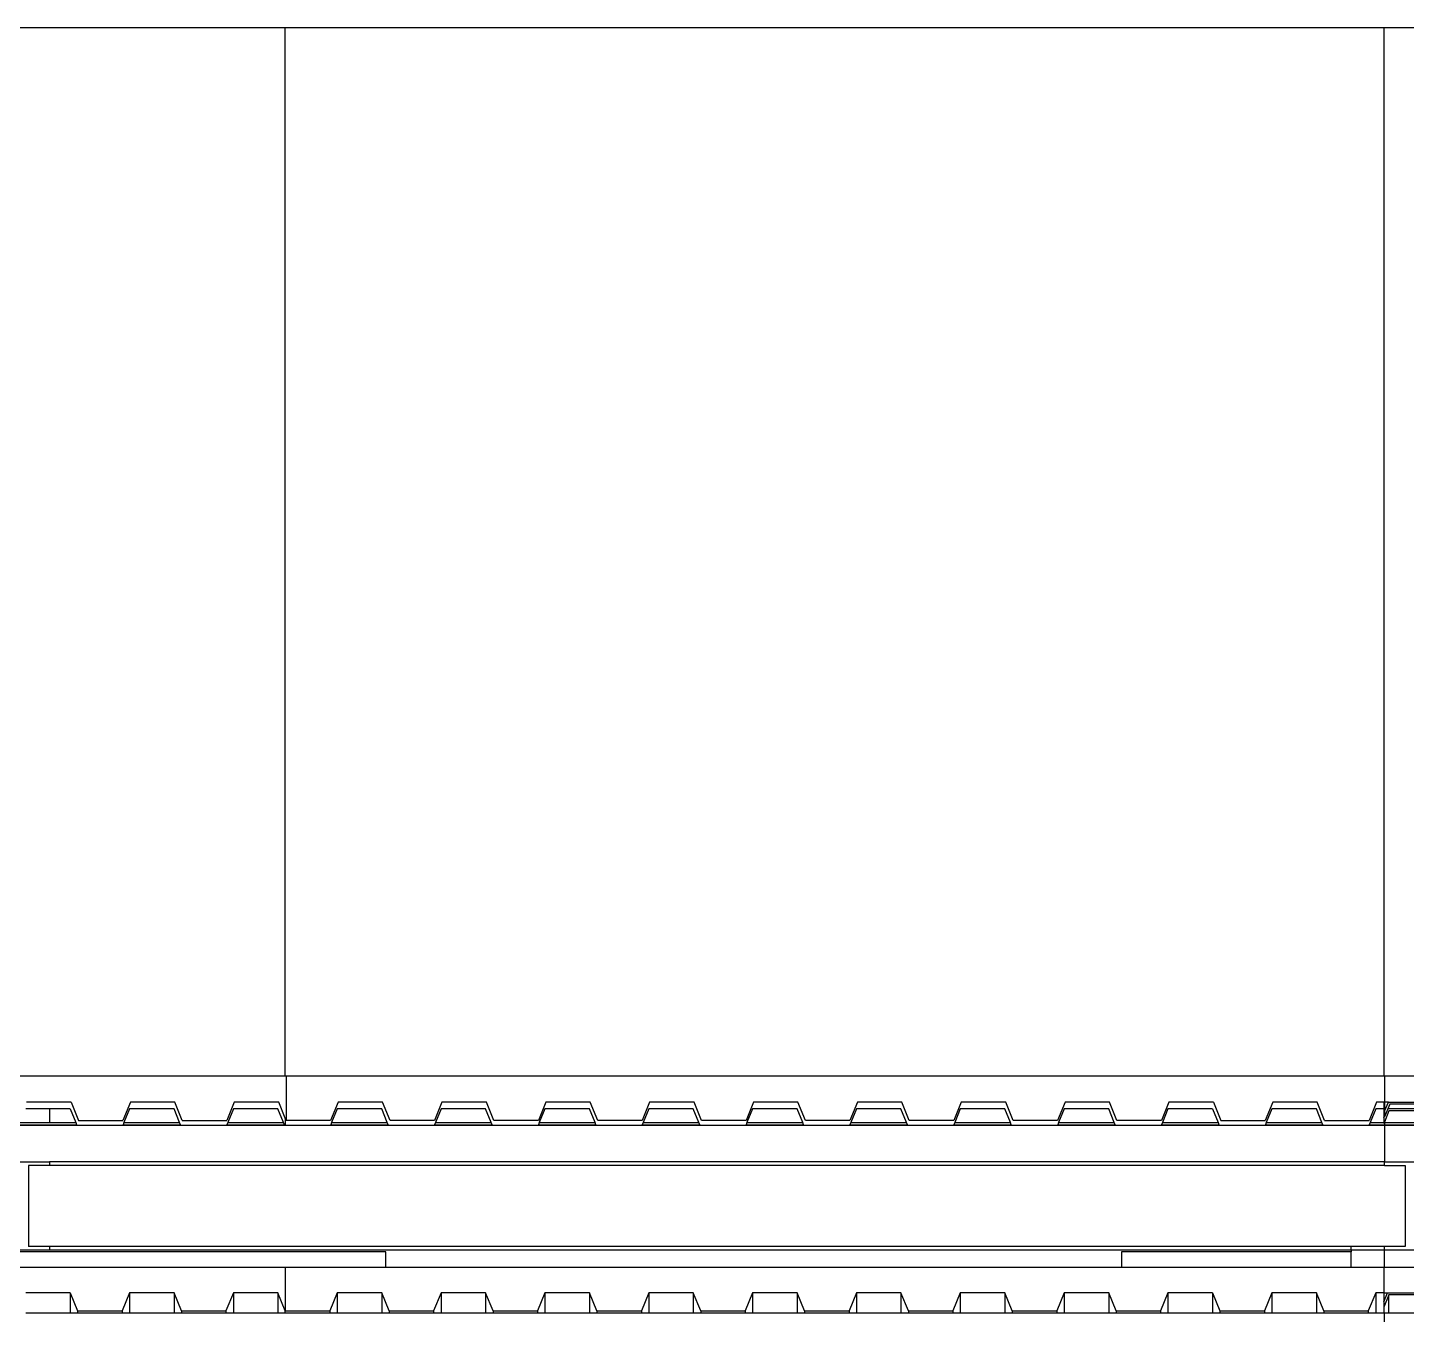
# Model space of a CAD drawing. Extents: x -92 to 92, y -11 to 21.
# Drawn here: x -50.958 to -47.209, y 17.576 to 21.082 of the extents above; entities that cross this region are included whole.
import ezdxf

# ---------------------------------------------------------------- set-up
doc = ezdxf.new("R2010")
doc.units = 0
doc.layers.get('0').update_dxf_attribs({"linetype": 'CONTINUOUS'})

msp = doc.modelspace()

# ---------------------------------------------------------------- linework, layer by layer
for p, q in [((-53.3641, 21.0819), (-50.2576, 21.0819)), ((-50.2576, 18.231), (-50.2576, 21.0819)), ((-50.2576, 21.0819), (-47.2702, 21.0819)), ((-47.2702, 21.0819), (-47.2702, 18.231)), ((-47.2702, 21.0819), (-47.151, 21.0819)), ((-50.2576, 18.231), (-53.3618, 18.231)), ((-50.2552, 18.231), (-50.2576, 18.231)), ((-50.2552, 18.231), (-50.2552, 18.111)), ((-47.2702, 18.231), (-50.2552, 18.231)), ((-47.2679, 18.231), (-47.2702, 18.231)), ((-47.151, 18.231), (-47.2679, 18.231)), ((-47.2679, 18.231), (-47.2679, 18.161)), ((-50.8402, 18.161), (-50.9613, 18.161)), ((-50.8402, 18.161), (-50.82, 18.111)), ((-50.6788, 18.161), (-50.699, 18.111)), ((-50.5578, 18.161), (-50.6788, 18.161)), ((-50.5376, 18.111), (-50.5578, 18.161)), ((-50.3964, 18.161), (-50.4166, 18.111)), ((-50.2754, 18.161), (-50.3964, 18.161)), ((-50.2576, 18.1168), (-50.2754, 18.161)), ((-50.114, 18.161), (-50.1342, 18.111)), ((-49.993, 18.161), (-50.114, 18.161)), ((-49.9728, 18.111), (-49.993, 18.161)), ((-49.8316, 18.161), (-49.8518, 18.111)), ((-49.7106, 18.161), (-49.8316, 18.161)), ((-49.6904, 18.111), (-49.7106, 18.161)), ((-49.5492, 18.161), (-49.5694, 18.111)), ((-49.4282, 18.161), (-49.5492, 18.161)), ((-49.408, 18.111), (-49.4282, 18.161)), ((-49.2668, 18.161), (-49.2869, 18.111)), ((-49.1457, 18.161), (-49.2668, 18.161)), ((-49.1256, 18.111), (-49.1457, 18.161)), ((-48.9844, 18.161), (-49.0045, 18.111)), ((-48.8633, 18.161), (-48.9844, 18.161)), ((-48.8432, 18.111), (-48.8633, 18.161)), ((-48.7019, 18.161), (-48.7221, 18.111)), ((-48.5809, 18.161), (-48.7019, 18.161)), ((-48.5607, 18.111), (-48.5809, 18.161)), ((-48.4195, 18.161), (-48.4397, 18.111)), ((-48.2985, 18.161), (-48.4195, 18.161)), ((-48.2783, 18.111), (-48.2985, 18.161)), ((-48.1371, 18.161), (-48.1573, 18.111)), ((-48.0161, 18.161), (-48.1371, 18.161)), ((-47.9959, 18.111), (-48.0161, 18.161)), ((-47.8547, 18.161), (-47.8749, 18.111)), ((-47.7337, 18.161), (-47.8547, 18.161)), ((-47.7337, 18.161), (-47.7135, 18.111)), ((-47.5723, 18.161), (-47.5925, 18.111)), ((-47.4513, 18.161), (-47.5723, 18.161)), ((-47.4311, 18.111), (-47.4513, 18.161)), ((-47.2899, 18.161), (-47.31, 18.111)), ((-47.2702, 18.161), (-47.2899, 18.161)), ((-47.2702, 18.161), (-47.2702, 18.1425)), ((-47.2679, 18.161), (-47.2702, 18.161)), ((-47.2679, 18.136), (-47.2578, 18.161)), ((-47.2679, 18.161), (-47.2679, 18.1425)), ((-47.2578, 18.161), (-47.2679, 18.161)), ((-47.2539, 18.1552), (-47.259, 18.1425)), ((-47.2578, 18.161), (-47.1688, 18.161)), ((-47.1665, 18.1552), (-47.2539, 18.1552)), ((-50.8987, 18.1425), (-50.9636, 18.1425)), ((-50.8987, 18.1425), (-50.8987, 18.1052)), ((-50.8426, 18.1425), (-50.8987, 18.1425)), ((-50.8426, 18.1425), (-50.8273, 18.1052)), ((-50.6812, 18.1425), (-50.6964, 18.1052)), ((-50.5602, 18.1425), (-50.6812, 18.1425)), ((-50.5449, 18.1052), (-50.5602, 18.1425)), ((-50.3988, 18.1425), (-50.414, 18.1052)), ((-50.2777, 18.1425), (-50.3988, 18.1425)), ((-50.2625, 18.1052), (-50.2777, 18.1425)), ((-50.2576, 18.1168), (-50.2576, 18.0984)), ((-50.2552, 18.111), (-50.2576, 18.1168)), ((-50.1164, 18.1425), (-50.1316, 18.1052)), ((-49.9953, 18.1425), (-50.1164, 18.1425)), ((-49.9801, 18.1052), (-49.9953, 18.1425)), ((-49.8339, 18.1425), (-49.8492, 18.1052)), ((-49.7129, 18.1425), (-49.8339, 18.1425)), ((-49.6977, 18.1052), (-49.7129, 18.1425)), ((-49.5515, 18.1425), (-49.5668, 18.1052)), ((-49.4305, 18.1425), (-49.5515, 18.1425)), ((-49.4153, 18.1052), (-49.4305, 18.1425)), ((-49.2691, 18.1425), (-49.2844, 18.1052)), ((-49.1481, 18.1425), (-49.2691, 18.1425)), ((-49.1328, 18.1052), (-49.1481, 18.1425)), ((-48.9867, 18.1425), (-49.002, 18.1052)), ((-48.8657, 18.1425), (-48.9867, 18.1425)), ((-48.8504, 18.1052), (-48.8657, 18.1425)), ((-48.7043, 18.1425), (-48.7195, 18.1052)), ((-48.5833, 18.1425), (-48.7043, 18.1425)), ((-48.568, 18.1052), (-48.5833, 18.1425)), ((-48.4219, 18.1425), (-48.4371, 18.1052)), ((-48.3008, 18.1425), (-48.4219, 18.1425)), ((-48.2856, 18.1052), (-48.3008, 18.1425)), ((-48.1395, 18.1425), (-48.1547, 18.1052)), ((-48.0184, 18.1425), (-48.1395, 18.1425)), ((-48.0032, 18.1052), (-48.0184, 18.1425)), ((-47.8571, 18.1425), (-47.8723, 18.1052)), ((-47.736, 18.1425), (-47.8571, 18.1425)), ((-47.736, 18.1425), (-47.7208, 18.1052)), ((-47.5746, 18.1425), (-47.5899, 18.1052)), ((-47.4536, 18.1425), (-47.5746, 18.1425)), ((-47.4384, 18.1052), (-47.4536, 18.1425)), ((-47.2922, 18.1425), (-47.3075, 18.1052)), ((-47.2702, 18.1425), (-47.2922, 18.1425)), ((-47.2702, 18.1425), (-47.2702, 18.1179)), ((-47.2679, 18.1425), (-47.2702, 18.1425)), ((-47.2702, 18.1179), (-47.2679, 18.1236)), ((-47.2702, 18.1179), (-47.2702, 18.1052)), ((-47.2562, 18.1369), (-47.2687, 18.1065)), ((-47.259, 18.1425), (-47.2679, 18.1206)), ((-47.2679, 18.1425), (-47.2679, 18.136)), ((-47.2679, 18.136), (-47.2679, 18.1236)), ((-47.2679, 18.1236), (-47.2679, 18.1206)), ((-47.1712, 18.1425), (-47.259, 18.1425)), ((-47.1689, 18.1369), (-47.2562, 18.1369)), ((-50.9817, 18.0984), (-50.8245, 18.0984)), ((-50.9812, 18.0995), (-50.825, 18.0995)), ((-50.9789, 18.1052), (-50.8987, 18.1052)), ((-50.8987, 18.1052), (-50.8273, 18.1052)), ((-50.8273, 18.1052), (-50.825, 18.0995)), ((-50.825, 18.0995), (-50.8245, 18.0984)), ((-50.8245, 18.0984), (-50.6992, 18.0984)), ((-50.82, 18.111), (-50.699, 18.111)), ((-50.6988, 18.0995), (-50.6992, 18.0984)), ((-50.6992, 18.0984), (-50.5421, 18.0984)), ((-50.6964, 18.1052), (-50.6988, 18.0995)), ((-50.6988, 18.0995), (-50.5426, 18.0995)), ((-50.6964, 18.1052), (-50.5449, 18.1052)), ((-50.5426, 18.0995), (-50.5449, 18.1052)), ((-50.5421, 18.0984), (-50.5426, 18.0995)), ((-50.5421, 18.0984), (-50.4168, 18.0984)), ((-50.5376, 18.111), (-50.4166, 18.111)), ((-50.4164, 18.0995), (-50.4168, 18.0984)), ((-50.4168, 18.0984), (-50.2597, 18.0984)), ((-50.414, 18.1052), (-50.4164, 18.0995)), ((-50.4164, 18.0995), (-50.2601, 18.0995)), ((-50.414, 18.1052), (-50.2625, 18.1052)), ((-50.2601, 18.0995), (-50.2625, 18.1052)), ((-50.2597, 18.0984), (-50.2601, 18.0995)), ((-50.2597, 18.0984), (-50.2576, 18.0984)), ((-50.2576, 18.0984), (-50.1344, 18.0984)), ((-50.1342, 18.111), (-50.2552, 18.111)), ((-50.134, 18.0995), (-50.1344, 18.0984)), ((-50.1344, 18.0984), (-49.9773, 18.0984)), ((-50.1316, 18.1052), (-50.134, 18.0995)), ((-50.134, 18.0995), (-49.9777, 18.0995)), ((-50.1316, 18.1052), (-49.9801, 18.1052)), ((-49.9777, 18.0995), (-49.9801, 18.1052)), ((-49.9773, 18.0984), (-49.9777, 18.0995)), ((-49.9773, 18.0984), (-49.852, 18.0984)), ((-49.8518, 18.111), (-49.9728, 18.111)), ((-49.8516, 18.0995), (-49.852, 18.0984)), ((-49.852, 18.0984), (-49.6949, 18.0984)), ((-49.8492, 18.1052), (-49.8516, 18.0995)), ((-49.8516, 18.0995), (-49.6953, 18.0995)), ((-49.8492, 18.1052), (-49.6977, 18.1052)), ((-49.6953, 18.0995), (-49.6977, 18.1052)), ((-49.6949, 18.0984), (-49.6953, 18.0995)), ((-49.6949, 18.0984), (-49.5696, 18.0984)), ((-49.5694, 18.111), (-49.6904, 18.111)), ((-49.5691, 18.0995), (-49.5696, 18.0984)), ((-49.5696, 18.0984), (-49.4124, 18.0984)), ((-49.5668, 18.1052), (-49.5691, 18.0995)), ((-49.5691, 18.0995), (-49.4129, 18.0995)), ((-49.5668, 18.1052), (-49.4153, 18.1052)), ((-49.4129, 18.0995), (-49.4153, 18.1052)), ((-49.4124, 18.0984), (-49.4129, 18.0995)), ((-49.4124, 18.0984), (-49.2872, 18.0984)), ((-49.2869, 18.111), (-49.408, 18.111)), ((-49.2867, 18.0995), (-49.2872, 18.0984)), ((-49.2872, 18.0984), (-49.13, 18.0984)), ((-49.2844, 18.1052), (-49.2867, 18.0995)), ((-49.2867, 18.0995), (-49.1305, 18.0995)), ((-49.2844, 18.1052), (-49.1328, 18.1052)), ((-49.1305, 18.0995), (-49.1328, 18.1052)), ((-49.13, 18.0984), (-49.1305, 18.0995)), ((-49.13, 18.0984), (-49.0048, 18.0984)), ((-49.0045, 18.111), (-49.1256, 18.111)), ((-49.0043, 18.0995), (-49.0048, 18.0984)), ((-49.0048, 18.0984), (-48.8476, 18.0984)), ((-49.002, 18.1052), (-49.0043, 18.0995)), ((-49.0043, 18.0995), (-48.8481, 18.0995)), ((-49.002, 18.1052), (-48.8504, 18.1052)), ((-48.8481, 18.0995), (-48.8504, 18.1052)), ((-48.8476, 18.0984), (-48.8481, 18.0995)), ((-48.8476, 18.0984), (-48.7224, 18.0984)), ((-48.7221, 18.111), (-48.8432, 18.111)), ((-48.7219, 18.0995), (-48.7224, 18.0984)), ((-48.7224, 18.0984), (-48.5652, 18.0984)), ((-48.7195, 18.1052), (-48.7219, 18.0995)), ((-48.7219, 18.0995), (-48.5657, 18.0995)), ((-48.7195, 18.1052), (-48.568, 18.1052)), ((-48.5657, 18.0995), (-48.568, 18.1052)), ((-48.5652, 18.0984), (-48.5657, 18.0995)), ((-48.5652, 18.0984), (-48.4399, 18.0984)), ((-48.4397, 18.111), (-48.5607, 18.111)), ((-48.4395, 18.0995), (-48.4399, 18.0984)), ((-48.4399, 18.0984), (-48.2828, 18.0984)), ((-48.4371, 18.1052), (-48.4395, 18.0995)), ((-48.4395, 18.0995), (-48.2832, 18.0995)), ((-48.4371, 18.1052), (-48.2856, 18.1052)), ((-48.2832, 18.0995), (-48.2856, 18.1052)), ((-48.2828, 18.0984), (-48.2832, 18.0995)), ((-48.2828, 18.0984), (-48.1575, 18.0984)), ((-48.1573, 18.111), (-48.2783, 18.111)), ((-48.1571, 18.0995), (-48.1575, 18.0984)), ((-48.1575, 18.0984), (-48.0004, 18.0984)), ((-48.1547, 18.1052), (-48.1571, 18.0995)), ((-48.1571, 18.0995), (-48.0008, 18.0995)), ((-48.1547, 18.1052), (-48.0032, 18.1052)), ((-48.0008, 18.0995), (-48.0032, 18.1052)), ((-48.0004, 18.0984), (-48.0008, 18.0995)), ((-48.0004, 18.0984), (-47.8751, 18.0984)), ((-47.8749, 18.111), (-47.9959, 18.111)), ((-47.8747, 18.0995), (-47.8751, 18.0984)), ((-47.8751, 18.0984), (-47.718, 18.0984)), ((-47.8723, 18.1052), (-47.8747, 18.0995)), ((-47.8747, 18.0995), (-47.7184, 18.0995)), ((-47.8723, 18.1052), (-47.7208, 18.1052)), ((-47.7208, 18.1052), (-47.7184, 18.0995)), ((-47.7184, 18.0995), (-47.718, 18.0984)), ((-47.718, 18.0984), (-47.5927, 18.0984)), ((-47.7135, 18.111), (-47.5925, 18.111)), ((-47.5922, 18.0995), (-47.5927, 18.0984)), ((-47.5927, 18.0984), (-47.4355, 18.0984)), ((-47.5899, 18.1052), (-47.5922, 18.0995)), ((-47.5922, 18.0995), (-47.436, 18.0995)), ((-47.5899, 18.1052), (-47.4384, 18.1052)), ((-47.436, 18.0995), (-47.4384, 18.1052)), ((-47.4355, 18.0984), (-47.436, 18.0995)), ((-47.4355, 18.0984), (-47.3103, 18.0984)), ((-47.4311, 18.111), (-47.31, 18.111)), ((-47.3098, 18.0995), (-47.3103, 18.0984)), ((-47.3103, 18.0984), (-47.2687, 18.0984)), ((-47.3075, 18.1052), (-47.3098, 18.0995)), ((-47.3098, 18.0995), (-47.2687, 18.0995)), ((-47.3075, 18.1052), (-47.2702, 18.1052)), ((-47.2692, 18.1052), (-47.2702, 18.1027)), ((-47.2702, 18.1052), (-47.2702, 18.1027)), ((-47.2687, 18.1065), (-47.2692, 18.1052)), ((-47.2692, 18.1052), (-47.2687, 18.1052)), ((-47.2687, 18.1065), (-47.2687, 18.1052)), ((-47.2687, 18.1052), (-47.1559, 18.1052)), ((-47.2687, 18.1052), (-47.2687, 18.0995)), ((-47.2687, 18.0984), (-47.2687, 18.0995)), ((-47.2687, 18.0995), (-47.1536, 18.0995)), ((-47.2687, 18.0984), (-47.2687, 17.9984)), ((-47.2687, 18.0984), (-47.1531, 18.0984)), ((-51.0187, 17.9984), (-50.8987, 17.9984)), ((-50.8987, 17.9886), (-50.9556, 17.9886)), ((-50.9556, 17.9886), (-50.9556, 17.7682)), ((-50.8987, 17.9984), (-50.8987, 17.9886)), ((-47.2687, 17.9984), (-50.8987, 17.9984)), ((-47.2687, 17.9886), (-50.8987, 17.9886)), ((-47.2687, 17.9886), (-47.2687, 17.9984)), ((-47.2687, 17.9984), (-47.1487, 17.9984)), ((-47.2687, 17.9886), (-47.2118, 17.9886)), ((-47.2118, 17.9886), (-47.2118, 17.7682)), ((-49.9837, 17.7541), (-51.1337, 17.7541)), ((-50.8987, 17.7584), (-51.0187, 17.7584)), ((-50.8987, 17.7682), (-50.9556, 17.7682)), ((-50.8987, 17.7682), (-50.8987, 17.7584)), ((-47.3587, 17.7682), (-50.8987, 17.7682)), ((-47.3587, 17.7584), (-50.8987, 17.7584)), ((-49.9837, 17.7119), (-49.9837, 17.7541)), ((-47.3587, 17.7541), (-47.9837, 17.7541)), ((-47.9837, 17.7541), (-47.9837, 17.7119)), ((-47.3587, 17.7584), (-47.3587, 17.7682)), ((-47.2687, 17.7682), (-47.3587, 17.7682)), ((-47.3587, 17.7584), (-47.3587, 17.7541)), ((-47.2687, 17.7584), (-47.3587, 17.7584)), ((-47.3587, 17.7119), (-47.3587, 17.7541)), ((-47.2687, 17.7584), (-47.2687, 17.7682)), ((-47.2118, 17.7682), (-47.2687, 17.7682)), ((-47.1487, 17.7584), (-47.2687, 17.7584)), ((-47.2687, 17.7119), (-47.2687, 17.7584)), ((-51.1337, 17.7119), (-50.2576, 17.7119)), ((-50.2576, 17.7119), (-50.2576, 17.5935)), ((-50.2576, 17.7119), (-49.9837, 17.7119)), ((-49.9837, 17.7119), (-47.9837, 17.7119)), ((-47.9837, 17.7119), (-47.3587, 17.7119)), ((-47.3587, 17.7119), (-47.2702, 17.7119)), ((-47.2702, 17.7119), (-47.2687, 17.7119)), ((-47.2702, 17.7119), (-47.2702, 17.6428)), ((-47.2687, 17.7119), (-47.151, 17.7119)), ((-50.8426, 17.6428), (-50.9636, 17.6428)), ((-50.8426, 17.6428), (-50.8426, 17.5879)), ((-50.8426, 17.6428), (-50.8224, 17.5935)), ((-50.6812, 17.6428), (-50.7014, 17.5935)), ((-50.5602, 17.6428), (-50.6812, 17.6428)), ((-50.6812, 17.6428), (-50.6812, 17.5879)), ((-50.54, 17.5935), (-50.5602, 17.6428)), ((-50.5602, 17.6428), (-50.5602, 17.5879)), ((-50.3988, 17.6428), (-50.4189, 17.5935)), ((-50.2777, 17.6428), (-50.3988, 17.6428)), ((-50.3988, 17.6428), (-50.3988, 17.5879)), ((-50.2576, 17.5935), (-50.2777, 17.6428)), ((-50.2777, 17.6428), (-50.2777, 17.5879)), ((-50.1164, 17.6428), (-50.1365, 17.5935)), ((-50.1164, 17.6428), (-50.1164, 17.5879)), ((-49.9953, 17.6428), (-50.1164, 17.6428)), ((-49.9953, 17.6428), (-49.9953, 17.5879)), ((-49.9752, 17.5935), (-49.9953, 17.6428)), ((-49.8339, 17.6428), (-49.8541, 17.5935)), ((-49.8339, 17.6428), (-49.8339, 17.5879)), ((-49.7129, 17.6428), (-49.8339, 17.6428)), ((-49.7129, 17.6428), (-49.7129, 17.5879)), ((-49.6927, 17.5935), (-49.7129, 17.6428)), ((-49.5515, 17.6428), (-49.5717, 17.5935)), ((-49.5515, 17.6428), (-49.5515, 17.5879)), ((-49.4305, 17.6428), (-49.5515, 17.6428)), ((-49.4305, 17.6428), (-49.4305, 17.5879)), ((-49.4103, 17.5935), (-49.4305, 17.6428)), ((-49.2691, 17.6428), (-49.2893, 17.5935)), ((-49.2691, 17.6428), (-49.2691, 17.5879)), ((-49.1481, 17.6428), (-49.2691, 17.6428)), ((-49.1481, 17.6428), (-49.1481, 17.5879)), ((-49.1279, 17.5935), (-49.1481, 17.6428)), ((-48.9867, 17.6428), (-49.0069, 17.5935)), ((-48.9867, 17.6428), (-48.9867, 17.5879)), ((-48.8657, 17.6428), (-48.9867, 17.6428)), ((-48.8657, 17.6428), (-48.8657, 17.5879)), ((-48.8455, 17.5935), (-48.8657, 17.6428)), ((-48.7043, 17.6428), (-48.7245, 17.5935)), ((-48.7043, 17.6428), (-48.7043, 17.5879)), ((-48.5833, 17.6428), (-48.7043, 17.6428)), ((-48.5833, 17.6428), (-48.5833, 17.5879)), ((-48.5631, 17.5935), (-48.5833, 17.6428)), ((-48.4219, 17.6428), (-48.4421, 17.5935)), ((-48.4219, 17.6428), (-48.4219, 17.5879)), ((-48.3008, 17.6428), (-48.4219, 17.6428)), ((-48.3008, 17.6428), (-48.3008, 17.5879)), ((-48.2807, 17.5935), (-48.3008, 17.6428)), ((-48.1395, 17.6428), (-48.1596, 17.5935)), ((-48.1395, 17.6428), (-48.1395, 17.5879)), ((-48.0184, 17.6428), (-48.1395, 17.6428)), ((-48.0184, 17.6428), (-48.0184, 17.5879)), ((-47.9983, 17.5935), (-48.0184, 17.6428)), ((-47.8571, 17.6428), (-47.8772, 17.5935)), ((-47.8571, 17.6428), (-47.8571, 17.5879)), ((-47.736, 17.6428), (-47.8571, 17.6428)), ((-47.736, 17.6428), (-47.736, 17.5879)), ((-47.736, 17.6428), (-47.7158, 17.5935)), ((-47.5746, 17.6428), (-47.5948, 17.5935)), ((-47.4536, 17.6428), (-47.5746, 17.6428)), ((-47.5746, 17.6428), (-47.5746, 17.5879)), ((-47.4334, 17.5935), (-47.4536, 17.6428)), ((-47.4536, 17.6428), (-47.4536, 17.5879)), ((-47.2922, 17.6428), (-47.3124, 17.5935)), ((-47.2922, 17.6428), (-47.2922, 17.5879)), ((-47.2702, 17.6428), (-47.2922, 17.6428)), ((-47.2702, 17.6182), (-47.2602, 17.6428)), ((-47.2702, 17.6428), (-47.2602, 17.6428)), ((-47.2702, 17.6428), (-47.2702, 17.6182)), ((-47.2562, 17.6372), (-47.2702, 17.603)), ((-47.2602, 17.6428), (-47.1712, 17.6428)), ((-47.2562, 17.5879), (-47.2562, 17.6372)), ((-47.1689, 17.6372), (-47.2562, 17.6372)), ((-50.9636, 17.5879), (-50.8426, 17.5879)), ((-50.8426, 17.5879), (-50.8224, 17.5879)), ((-50.8224, 17.5935), (-50.8224, 17.5879)), ((-50.8224, 17.5935), (-50.7014, 17.5935)), ((-50.8224, 17.5879), (-50.7014, 17.5879)), ((-50.7014, 17.5935), (-50.7014, 17.5879)), ((-50.7014, 17.5879), (-50.6812, 17.5879)), ((-50.6812, 17.5879), (-50.5602, 17.5879)), ((-50.5602, 17.5879), (-50.54, 17.5879)), ((-50.54, 17.5935), (-50.4189, 17.5935)), ((-50.54, 17.5935), (-50.54, 17.5879)), ((-50.54, 17.5879), (-50.4189, 17.5879)), ((-50.4189, 17.5935), (-50.4189, 17.5879)), ((-50.4189, 17.5879), (-50.3988, 17.5879)), ((-50.3988, 17.5879), (-50.2777, 17.5879)), ((-50.2777, 17.5879), (-50.2576, 17.5879)), ((-50.2576, 17.5879), (-50.2576, 17.5935)), ((-50.2576, 17.5935), (-50.1365, 17.5935)), ((-50.2576, 17.5879), (-50.1365, 17.5879)), ((-50.1365, 17.5935), (-50.1365, 17.5879)), ((-50.1365, 17.5879), (-50.1164, 17.5879)), ((-50.1164, 17.5879), (-49.9953, 17.5879)), ((-49.9953, 17.5879), (-49.9752, 17.5879)), ((-49.9752, 17.5935), (-49.9752, 17.5879)), ((-49.9752, 17.5935), (-49.8541, 17.5935)), ((-49.9752, 17.5879), (-49.8541, 17.5879)), ((-49.8541, 17.5935), (-49.8541, 17.5879)), ((-49.8541, 17.5879), (-49.8339, 17.5879)), ((-49.8339, 17.5879), (-49.7129, 17.5879)), ((-49.7129, 17.5879), (-49.6927, 17.5879)), ((-49.6927, 17.5935), (-49.6927, 17.5879)), ((-49.6927, 17.5935), (-49.5717, 17.5935)), ((-49.6927, 17.5879), (-49.5717, 17.5879)), ((-49.5717, 17.5935), (-49.5717, 17.5879)), ((-49.5717, 17.5879), (-49.5515, 17.5879)), ((-49.5515, 17.5879), (-49.4305, 17.5879)), ((-49.4305, 17.5879), (-49.4103, 17.5879)), ((-49.4103, 17.5935), (-49.4103, 17.5879)), ((-49.4103, 17.5935), (-49.2893, 17.5935)), ((-49.4103, 17.5879), (-49.2893, 17.5879)), ((-49.2893, 17.5935), (-49.2893, 17.5879)), ((-49.2893, 17.5879), (-49.2691, 17.5879)), ((-49.2691, 17.5879), (-49.1481, 17.5879)), ((-49.1481, 17.5879), (-49.1279, 17.5879)), ((-49.1279, 17.5935), (-49.1279, 17.5879)), ((-49.1279, 17.5935), (-49.0069, 17.5935)), ((-49.1279, 17.5879), (-49.0069, 17.5879)), ((-49.0069, 17.5935), (-49.0069, 17.5879)), ((-49.0069, 17.5879), (-48.9867, 17.5879)), ((-48.9867, 17.5879), (-48.8657, 17.5879)), ((-48.8657, 17.5879), (-48.8455, 17.5879)), ((-48.8455, 17.5935), (-48.8455, 17.5879)), ((-48.8455, 17.5935), (-48.7245, 17.5935)), ((-48.8455, 17.5879), (-48.7245, 17.5879)), ((-48.7245, 17.5935), (-48.7245, 17.5879)), ((-48.7245, 17.5879), (-48.7043, 17.5879)), ((-48.7043, 17.5879), (-48.5833, 17.5879)), ((-48.5833, 17.5879), (-48.5631, 17.5879)), ((-48.5631, 17.5935), (-48.5631, 17.5879)), ((-48.5631, 17.5935), (-48.4421, 17.5935)), ((-48.5631, 17.5879), (-48.4421, 17.5879)), ((-48.4421, 17.5935), (-48.4421, 17.5879)), ((-48.4421, 17.5879), (-48.4219, 17.5879)), ((-48.4219, 17.5879), (-48.3008, 17.5879)), ((-48.3008, 17.5879), (-48.2807, 17.5879)), ((-48.2807, 17.5935), (-48.2807, 17.5879)), ((-48.2807, 17.5935), (-48.1596, 17.5935)), ((-48.2807, 17.5879), (-48.1596, 17.5879)), ((-48.1596, 17.5935), (-48.1596, 17.5879)), ((-48.1596, 17.5879), (-48.1395, 17.5879)), ((-48.1395, 17.5879), (-48.0184, 17.5879)), ((-48.0184, 17.5879), (-47.9983, 17.5879)), ((-47.9983, 17.5935), (-47.9983, 17.5879)), ((-47.9983, 17.5935), (-47.8772, 17.5935)), ((-47.9983, 17.5879), (-47.8772, 17.5879)), ((-47.8772, 17.5935), (-47.8772, 17.5879)), ((-47.8772, 17.5879), (-47.8571, 17.5879)), ((-47.8571, 17.5879), (-47.736, 17.5879)), ((-47.736, 17.5879), (-47.7158, 17.5879)), ((-47.7158, 17.5935), (-47.7158, 17.5879)), ((-47.7158, 17.5935), (-47.5948, 17.5935)), ((-47.7158, 17.5879), (-47.5948, 17.5879)), ((-47.5948, 17.5935), (-47.5948, 17.5879)), ((-47.5948, 17.5879), (-47.5746, 17.5879)), ((-47.5746, 17.5879), (-47.4536, 17.5879)), ((-47.4536, 17.5879), (-47.4334, 17.5879)), ((-47.4334, 17.5935), (-47.3124, 17.5935)), ((-47.4334, 17.5935), (-47.4334, 17.5879)), ((-47.4334, 17.5879), (-47.3124, 17.5879)), ((-47.3124, 17.5935), (-47.3124, 17.5879)), ((-47.3124, 17.5879), (-47.2922, 17.5879)), ((-47.2922, 17.5879), (-47.2702, 17.5879)), ((-47.2702, 17.6182), (-47.2702, 17.603)), ((-47.2702, 17.603), (-47.2702, 17.5879)), ((-47.2702, 17.5879), (-47.2687, 17.5879)), ((-47.2687, 17.5632), (-47.2687, 17.5879)), ((-47.2687, 17.5879), (-47.2562, 17.5879)), ((-47.2562, 17.5879), (-47.1689, 17.5879))]:
    msp.add_line(p, q)

doc.saveas('drawing.dxf')
